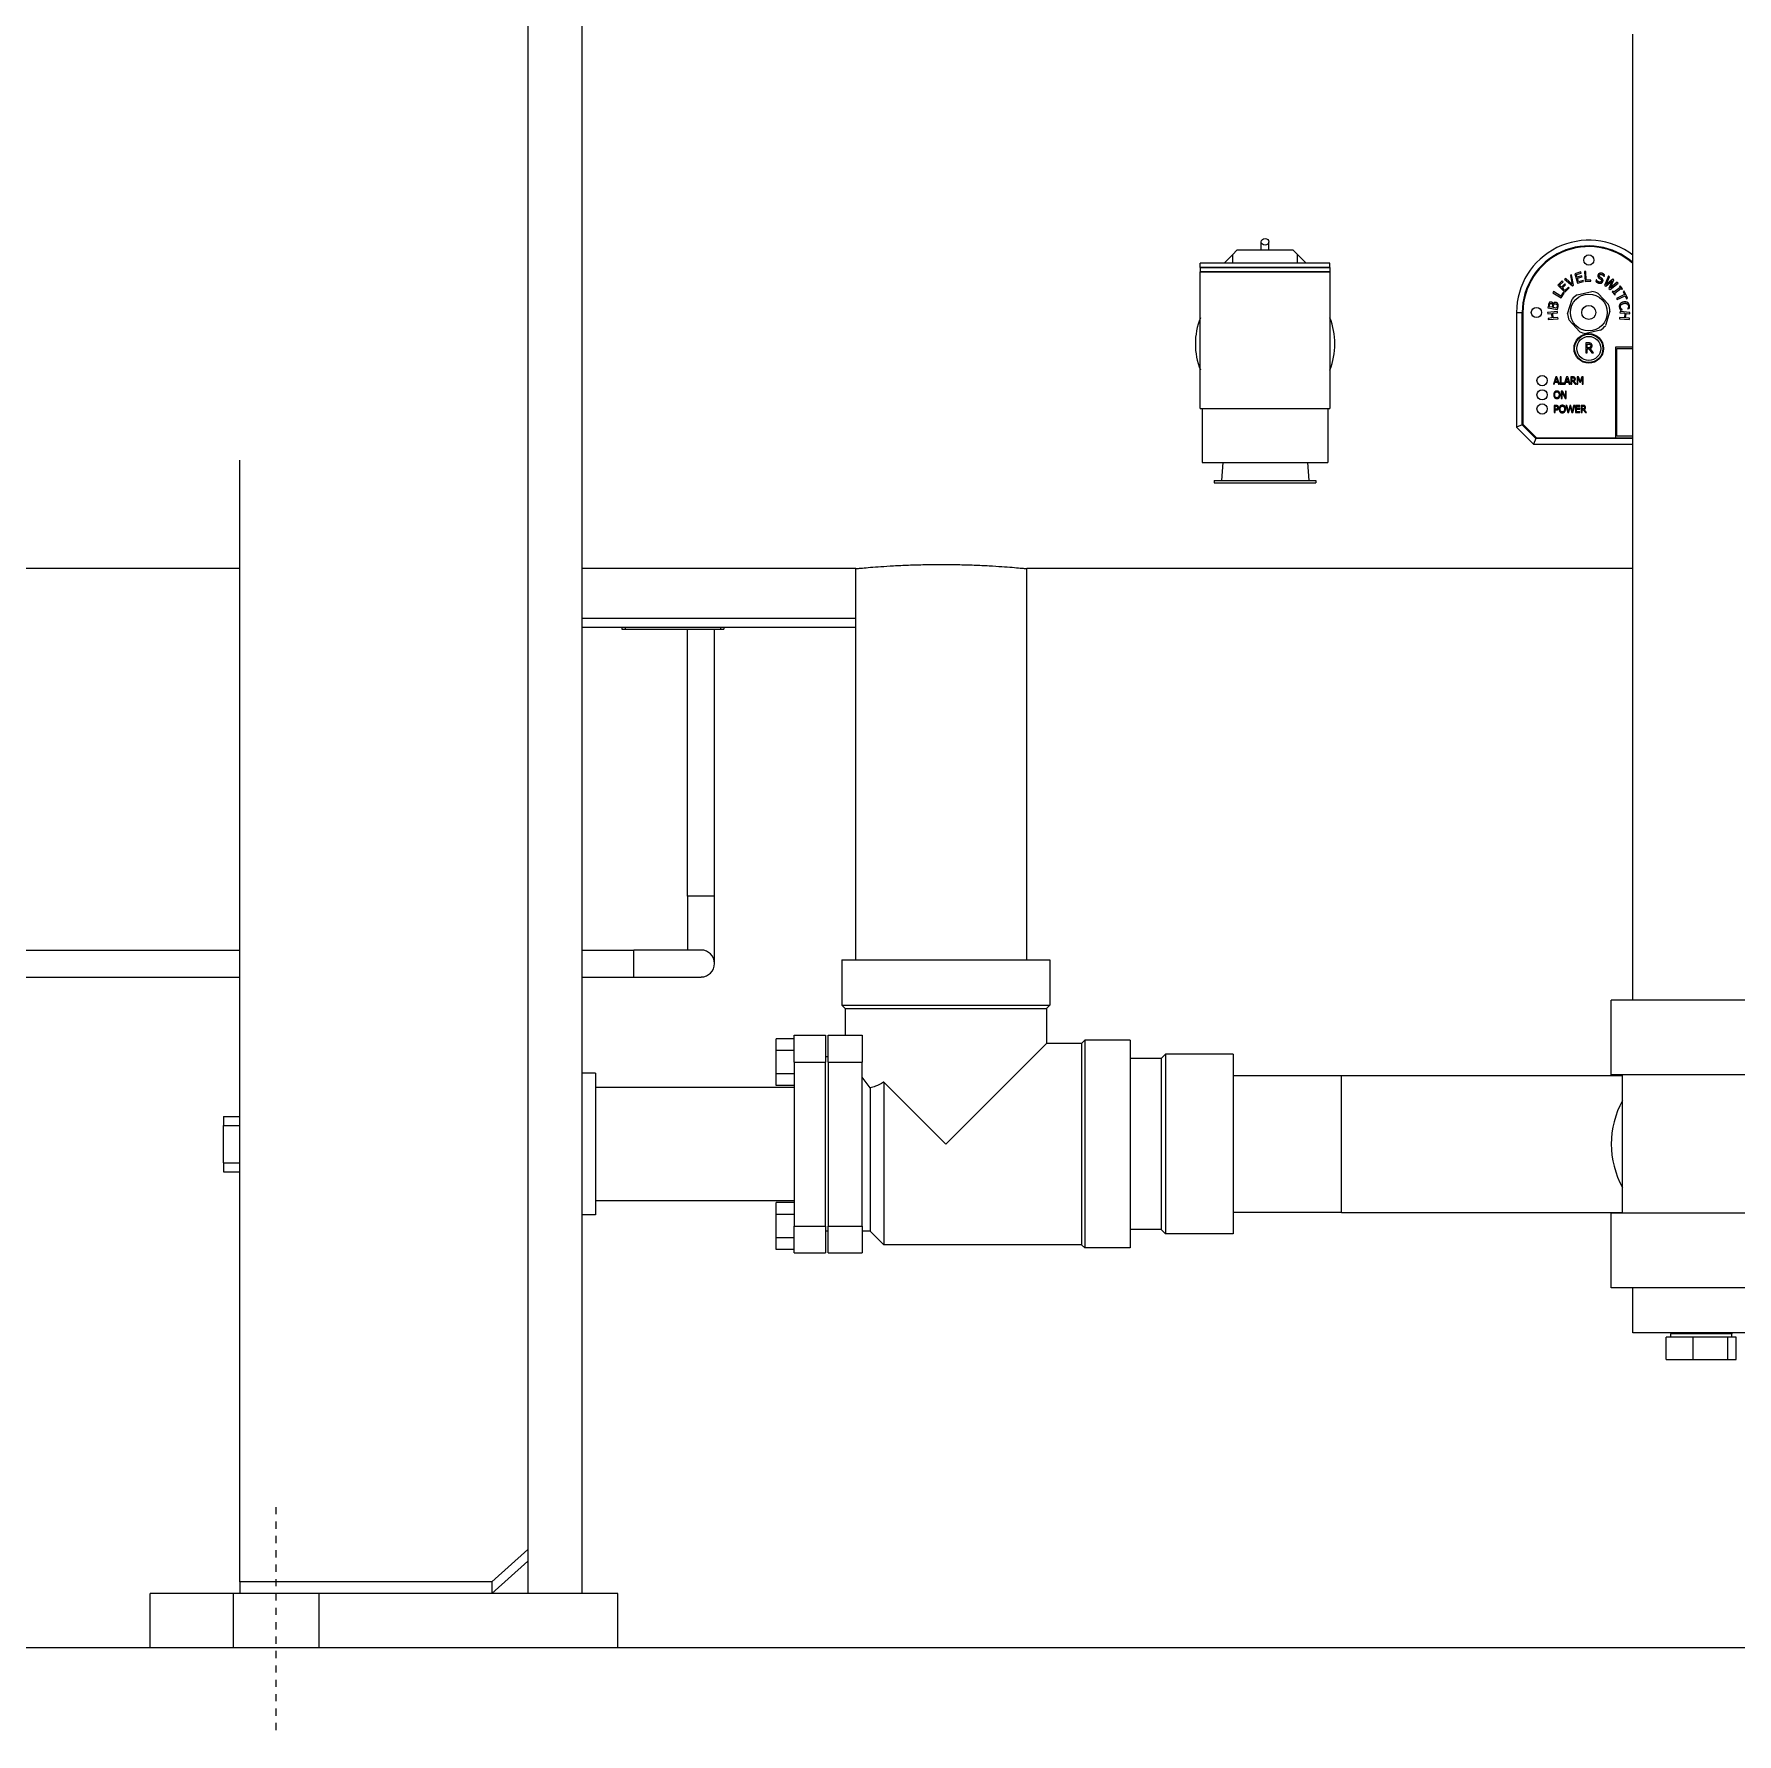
# Model space of a CAD drawing. Header units: inches. Extents: x -883 to 808, y -248 to 1051.
# Drawn here: x 266.27 to 289.94, y -177.88 to -154.24 of the extents above; entities that cross this region are included whole.
import ezdxf

# ---------------------------------------------------------------- set-up
doc = ezdxf.new("R2010")
doc.units = ezdxf.units.IN
doc.header["$MEASUREMENT"] = 0
doc.linetypes.add('CHAIN', pattern=[0.7087, 0.4724, -0.0591, 0.1181, -0.0591])
doc.layers.get('0').update_dxf_attribs({"linetype": 'CONTINUOUS'})
doc.layers.add('EQUIPMENT - COMPRESSORS', color=41, linetype='CONTINUOUS')
doc.layers.add('TEXT', color=7, linetype='CONTINUOUS')

# ---------------------------------------------------------------- blocks, each defined once
blk = doc.blocks.new('A$Ce5854fb8')
for p, q in [((44.23, 41.077), (44.23, 1.952)), ((44.23, 41.077), (44.23, 1.952)), ((44.98, 41.077), (44.98, 1.952)), ((44.98, 41.077), (44.98, 1.952)), ((59.592, 10.202), (59.592, 23.635)), ((54.029, 20.569), (54.089, 20.629)), ((54.869, 20.629), (54.089, 20.629)), ((54.427, 20.629), (54.427, 20.747)), ((54.532, 20.629), (54.532, 20.747)), ((54.929, 20.569), (54.869, 20.629)), ((55.379, 20.449), (53.579, 20.449)), ((53.579, 20.389), (53.579, 20.449)), ((55.379, 20.389), (53.579, 20.389)), ((53.579, 20.389), (53.579, 20.327)), ((53.579, 20.389), (55.379, 20.389)), ((53.909, 20.449), (54.029, 20.569)), ((54.029, 20.449), (54.029, 20.569)), ((54.929, 20.449), (54.929, 20.569)), ((55.049, 20.449), (54.929, 20.569)), ((55.379, 20.389), (55.379, 20.449)), ((55.379, 20.389), (55.379, 20.327)), ((53.579, 18.427), (53.579, 20.327)), ((55.379, 20.327), (53.579, 20.327)), ((53.579, 20.327), (55.379, 20.327)), ((55.379, 20.327), (55.379, 18.427)), ((58.611, 20.203), (58.549, 20.142)), ((58.549, 20.142), (58.646, 20.044)), ((58.574, 20.143), (58.622, 20.191)), ((58.601, 20.117), (58.574, 20.143)), ((58.645, 20.161), (58.601, 20.117)), ((58.622, 20.191), (58.611, 20.203)), ((58.612, 20.105), (58.657, 20.15)), ((58.659, 20.238), (58.642, 20.228)), ((58.642, 20.228), (58.752, 20.133)), ((58.657, 20.15), (58.645, 20.161)), ((58.749, 20.159), (58.659, 20.238)), ((58.741, 20.286), (58.725, 20.277)), ((58.725, 20.277), (58.749, 20.159)), ((58.769, 20.143), (58.741, 20.286)), ((58.752, 20.133), (58.769, 20.143)), ((58.87, 20.327), (58.787, 20.303)), ((58.787, 20.303), (58.824, 20.171)), ((58.809, 20.293), (58.875, 20.311)), ((58.819, 20.256), (58.809, 20.293)), ((58.88, 20.273), (58.819, 20.256)), ((58.824, 20.241), (58.885, 20.258)), ((58.838, 20.191), (58.824, 20.241)), ((58.824, 20.171), (58.907, 20.194)), ((58.903, 20.21), (58.838, 20.191)), ((58.875, 20.311), (58.87, 20.327)), ((58.885, 20.258), (58.88, 20.273)), ((58.907, 20.194), (58.903, 20.21)), ((58.94, 20.334), (58.921, 20.333)), ((58.921, 20.333), (58.927, 20.196)), ((58.927, 20.196), (59.007, 20.199)), ((58.945, 20.213), (58.94, 20.334)), ((59.006, 20.215), (58.945, 20.213)), ((59.007, 20.199), (59.006, 20.215)), ((59.083, 20.219), (59.076, 20.197)), ((59.085, 20.219), (59.083, 20.219)), ((59.191, 20.266), (59.192, 20.265)), ((59.192, 20.265), (59.199, 20.286)), ((59.253, 20.272), (59.199, 20.141)), ((59.199, 20.141), (59.215, 20.128)), ((59.215, 20.128), (59.306, 20.204)), ((59.222, 20.153), (59.268, 20.261)), ((59.312, 20.228), (59.222, 20.153)), ((59.268, 20.261), (59.253, 20.272)), ((59.306, 20.204), (59.26, 20.096)), ((59.276, 20.083), (59.386, 20.173)), ((59.281, 20.108), (59.327, 20.217)), ((59.372, 20.184), (59.281, 20.108)), ((59.327, 20.217), (59.312, 20.228)), ((59.386, 20.173), (59.372, 20.184)), ((59.415, 20.134), (59.404, 20.125)), ((59.404, 20.125), (59.415, 20.111)), ((59.448, 20.091), (59.415, 20.134)), ((58.487, 20.055), (58.478, 20.039)), ((58.478, 20.039), (58.595, 19.966)), ((58.483, 19.884), (58.483, 19.884)), ((58.59, 19.99), (58.487, 20.055)), ((58.623, 20.042), (58.59, 19.99)), ((58.595, 19.966), (58.637, 20.034)), ((58.648, 20.069), (58.612, 20.105)), ((58.637, 20.034), (58.623, 20.042)), ((58.646, 20.044), (58.708, 20.105)), ((58.696, 20.117), (58.648, 20.069)), ((58.685, 19.746), (58.748, 19.948)), ((58.708, 20.105), (58.696, 20.117)), ((58.816, 20.01), (59.023, 20.056)), ((59.111, 20.029), (59.254, 19.873)), ((59.26, 20.096), (59.276, 20.083)), ((59.317, 20.058), (59.306, 20.05)), ((59.306, 20.05), (59.339, 20.007)), ((59.328, 20.044), (59.317, 20.058)), ((59.415, 20.111), (59.328, 20.044)), ((59.339, 20.03), (59.426, 20.097)), ((59.35, 20.016), (59.339, 20.03)), ((59.339, 20.007), (59.35, 20.016)), ((59.475, 20.013), (59.366, 19.96)), ((59.366, 19.96), (59.374, 19.944)), ((59.374, 19.944), (59.483, 19.996)), ((59.426, 20.097), (59.437, 20.083)), ((59.437, 20.083), (59.448, 20.091)), ((59.47, 20.061), (59.455, 20.054)), ((59.455, 20.054), (59.475, 20.013)), ((59.518, 19.961), (59.47, 20.061)), ((59.483, 19.996), (59.503, 19.954)), ((59.503, 19.954), (59.518, 19.961)), ((57.975, 19.764), (57.975, 18.17)), ((57.975, 19.764), (58.054, 19.764)), ((58.054, 18.203), (58.054, 19.764)), ((58.064, 19.764), (58.064, 18.211)), ((58.543, 19.776), (58.406, 19.764)), ((58.406, 19.764), (58.408, 19.745)), ((58.408, 19.745), (58.462, 19.75)), ((58.417, 19.865), (58.411, 19.829)), ((58.411, 19.829), (58.546, 19.803)), ((58.467, 19.687), (58.413, 19.682)), ((58.413, 19.682), (58.415, 19.664)), ((58.415, 19.664), (58.552, 19.676)), ((58.429, 19.844), (58.433, 19.861)), ((58.469, 19.836), (58.429, 19.844)), ((58.462, 19.75), (58.467, 19.687)), ((58.473, 19.857), (58.469, 19.836)), ((58.478, 19.752), (58.545, 19.758)), ((58.484, 19.688), (58.478, 19.752)), ((58.484, 19.834), (58.488, 19.854)), ((58.534, 19.824), (58.484, 19.834)), ((58.551, 19.694), (58.484, 19.688)), ((58.537, 19.839), (58.534, 19.824)), ((58.545, 19.758), (58.543, 19.776)), ((58.546, 19.803), (58.553, 19.842)), ((58.552, 19.676), (58.551, 19.694)), ((58.848, 19.5), (58.705, 19.656)), ((59.274, 19.783), (59.21, 19.581)), ((59.408, 19.695), (59.406, 19.677)), ((59.406, 19.677), (59.544, 19.664)), ((59.475, 19.689), (59.408, 19.695)), ((59.415, 19.776), (59.413, 19.758)), ((59.413, 19.758), (59.481, 19.752)), ((59.552, 19.764), (59.415, 19.776)), ((59.424, 19.795), (59.445, 19.799)), ((59.445, 19.799), (59.445, 19.8)), ((59.481, 19.752), (59.475, 19.689)), ((59.491, 19.687), (59.497, 19.751)), ((59.545, 19.683), (59.491, 19.687)), ((59.497, 19.751), (59.551, 19.746)), ((59.519, 19.813), (59.541, 19.817)), ((59.519, 19.815), (59.519, 19.813)), ((59.544, 19.664), (59.545, 19.683)), ((59.551, 19.746), (59.552, 19.764)), ((59.143, 19.518), (58.936, 19.472)), ((58.939, 19.34), (58.939, 19.202)), ((58.975, 19.34), (58.939, 19.34)), ((58.939, 19.202), (58.957, 19.202)), ((58.957, 19.272), (58.957, 19.324)), ((58.957, 19.324), (58.976, 19.324)), ((58.973, 19.272), (58.957, 19.272)), ((58.957, 19.257), (58.978, 19.257)), ((58.957, 19.202), (58.957, 19.257)), ((58.978, 19.257), (59.022, 19.202)), ((59.046, 19.202), (58.997, 19.262)), ((59.022, 19.202), (59.046, 19.202)), ((59.351, 19.282), (59.351, 18.022)), ((59.592, 19.282), (59.351, 19.282)), ((59.371, 19.262), (59.592, 19.262)), ((59.371, 18.042), (59.371, 19.262)), ((58.52, 18.867), (58.487, 18.767)), ((58.487, 18.767), (58.5, 18.767)), ((58.5, 18.767), (58.509, 18.795)), ((58.509, 18.795), (58.547, 18.795)), ((58.513, 18.806), (58.528, 18.853)), ((58.544, 18.806), (58.513, 18.806)), ((58.537, 18.867), (58.52, 18.867)), ((58.528, 18.853), (58.544, 18.806)), ((58.57, 18.767), (58.537, 18.867)), ((58.547, 18.795), (58.556, 18.767)), ((58.556, 18.767), (58.57, 18.767)), ((58.593, 18.867), (58.58, 18.867)), ((58.58, 18.867), (58.58, 18.767)), ((58.58, 18.767), (58.651, 18.767)), ((58.593, 18.779), (58.593, 18.867)), ((58.638, 18.779), (58.593, 18.779)), ((58.671, 18.867), (58.638, 18.768)), ((58.638, 18.768), (58.638, 18.779)), ((58.651, 18.767), (58.66, 18.795)), ((58.66, 18.795), (58.698, 18.795)), ((58.664, 18.806), (58.679, 18.853)), ((58.694, 18.806), (58.664, 18.806)), ((58.687, 18.867), (58.671, 18.867)), ((58.679, 18.853), (58.694, 18.806)), ((58.721, 18.767), (58.687, 18.867)), ((58.698, 18.795), (58.707, 18.767)), ((58.707, 18.767), (58.721, 18.767)), ((58.731, 18.867), (58.731, 18.767)), ((58.756, 18.867), (58.731, 18.867)), ((58.731, 18.767), (58.744, 18.767)), ((58.744, 18.818), (58.744, 18.856)), ((58.744, 18.856), (58.757, 18.856)), ((58.756, 18.818), (58.744, 18.818)), ((58.744, 18.807), (58.759, 18.807)), ((58.744, 18.767), (58.744, 18.807)), ((58.759, 18.807), (58.791, 18.767)), ((58.808, 18.767), (58.772, 18.811)), ((58.791, 18.767), (58.808, 18.767)), ((58.816, 18.867), (58.816, 18.767)), ((58.834, 18.867), (58.816, 18.867)), ((58.816, 18.767), (58.828, 18.767)), ((58.828, 18.853), (58.854, 18.795)), ((58.828, 18.767), (58.828, 18.853)), ((58.859, 18.811), (58.834, 18.867)), ((58.854, 18.795), (58.862, 18.795)), ((58.883, 18.867), (58.859, 18.811)), ((58.862, 18.795), (58.888, 18.853)), ((58.902, 18.867), (58.883, 18.867)), ((58.888, 18.853), (58.888, 18.767)), ((58.888, 18.767), (58.902, 18.767)), ((58.902, 18.767), (58.902, 18.867)), ((58.497, 18.471), (58.497, 18.371)), ((58.522, 18.471), (58.497, 18.471)), ((58.595, 18.669), (58.595, 18.569)), ((58.614, 18.669), (58.595, 18.669)), ((58.595, 18.569), (58.607, 18.569)), ((58.607, 18.655), (58.651, 18.569)), ((58.607, 18.569), (58.607, 18.655)), ((58.654, 18.59), (58.614, 18.669)), ((58.651, 18.569), (58.666, 18.569)), ((58.654, 18.669), (58.654, 18.59)), ((58.666, 18.669), (58.654, 18.669)), ((58.662, 18.471), (58.688, 18.371)), ((58.676, 18.471), (58.662, 18.471)), ((58.666, 18.569), (58.666, 18.669)), ((58.696, 18.388), (58.676, 18.471)), ((58.716, 18.471), (58.696, 18.388)), ((58.729, 18.471), (58.716, 18.471)), ((58.749, 18.387), (58.729, 18.471)), ((58.769, 18.471), (58.749, 18.387)), ((58.757, 18.371), (58.783, 18.471)), ((58.783, 18.471), (58.769, 18.471)), ((58.857, 18.471), (58.794, 18.471)), ((58.794, 18.471), (58.794, 18.371)), ((58.857, 18.459), (58.857, 18.471)), ((58.872, 18.471), (58.872, 18.371)), ((58.897, 18.471), (58.872, 18.471)), ((53.579, 18.427), (55.379, 18.427)), ((53.604, 18.427), (53.604, 17.677)), ((55.354, 18.427), (55.354, 17.677)), ((58.497, 18.371), (58.511, 18.371)), ((58.511, 18.42), (58.511, 18.46)), ((58.511, 18.46), (58.522, 18.46)), ((58.52, 18.42), (58.511, 18.42)), ((58.511, 18.409), (58.522, 18.409)), ((58.511, 18.371), (58.511, 18.409)), ((58.688, 18.371), (58.702, 18.371)), ((58.702, 18.371), (58.722, 18.454)), ((58.722, 18.454), (58.743, 18.371)), ((58.743, 18.371), (58.757, 18.371)), ((58.794, 18.371), (58.857, 18.371)), ((58.808, 18.459), (58.857, 18.459)), ((58.808, 18.432), (58.808, 18.459)), ((58.854, 18.432), (58.808, 18.432)), ((58.808, 18.42), (58.854, 18.42)), ((58.808, 18.383), (58.808, 18.42)), ((58.857, 18.383), (58.808, 18.383)), ((58.854, 18.42), (58.854, 18.432)), ((58.857, 18.371), (58.857, 18.383)), ((58.872, 18.371), (58.885, 18.371)), ((58.885, 18.422), (58.885, 18.46)), ((58.885, 18.46), (58.898, 18.46)), ((58.897, 18.422), (58.885, 18.422)), ((58.885, 18.411), (58.9, 18.411)), ((58.885, 18.371), (58.885, 18.411)), ((58.9, 18.411), (58.932, 18.371)), ((58.949, 18.371), (58.913, 18.415)), ((58.932, 18.371), (58.949, 18.371)), ((58.054, 18.203), (57.975, 18.17)), ((57.975, 18.17), (58.212, 17.934)), ((58.244, 18.012), (58.054, 18.203)), ((58.253, 18.022), (58.064, 18.211)), ((58.244, 18.012), (58.212, 17.934)), ((59.592, 18.012), (58.244, 18.012)), ((58.253, 18.022), (59.351, 18.022)), ((59.351, 18.022), (59.592, 18.022)), ((59.592, 18.042), (59.371, 18.042)), ((58.212, 17.934), (59.592, 17.934)), ((40.23, 2.113), (40.23, 17.712)), ((40.23, 2.113), (40.23, 17.712)), ((53.604, 17.677), (55.354, 17.677)), ((53.892, 17.677), (53.872, 17.427)), ((55.067, 17.677), (55.087, 17.427)), ((53.774, 17.427), (55.184, 17.427)), ((53.774, 17.427), (53.774, 17.395)), ((53.774, 17.395), (55.184, 17.395)), ((55.184, 17.427), (55.184, 17.395)), ((40.23, 16.202), (19.542, 16.202)), ((40.23, 16.202), (19.542, 16.202)), ((40.23, 16.202), (19.542, 16.202)), ((48.792, 16.202), (44.98, 16.202)), ((48.792, 16.202), (44.98, 16.202)), ((48.792, 16.202), (44.98, 16.202)), ((48.792, 10.762), (48.792, 16.202)), ((51.167, 10.762), (51.167, 16.202)), ((59.592, 16.202), (51.167, 16.202)), ((59.592, 16.202), (51.167, 16.202)), ((51.167, 10.762), (51.167, 16.202)), ((59.592, 16.202), (51.167, 16.202)), ((44.98, 15.512), (48.792, 15.512)), ((44.98, 15.387), (48.792, 15.387)), ((45.538, 15.387), (45.538, 15.361)), ((45.584, 15.387), (45.584, 15.361)), ((46.91, 15.387), (46.91, 15.361)), ((46.955, 15.387), (46.955, 15.361)), ((45.538, 15.361), (45.584, 15.361)), ((45.584, 15.361), (46.91, 15.361)), ((46.453, 11.649), (46.453, 15.361)), ((46.828, 11.649), (46.828, 15.361)), ((46.91, 15.361), (46.955, 15.361)), ((46.828, 11.649), (46.453, 11.649)), ((46.453, 11.649), (46.453, 10.899)), ((46.828, 10.712), (46.828, 11.649)), ((20.299, 10.899), (40.23, 10.899)), ((44.98, 10.899), (45.703, 10.899)), ((45.703, 10.524), (45.703, 10.899)), ((46.64, 10.899), (45.703, 10.899)), ((48.597, 10.762), (51.487, 10.762)), ((48.597, 10.762), (48.597, 10.132)), ((51.487, 10.762), (51.487, 10.132)), ((20.299, 10.524), (40.23, 10.524)), ((44.98, 10.524), (45.703, 10.524)), ((45.703, 10.524), (46.64, 10.524)), ((61.792, 10.202), (59.292, 10.202)), ((59.292, 9.163), (59.292, 10.202)), ((48.597, 10.132), (51.487, 10.132)), ((48.642, 10.087), (48.597, 10.132)), ((48.642, 10.087), (51.442, 10.087)), ((48.642, 10.087), (48.642, 9.717)), ((51.442, 10.087), (51.487, 10.132)), ((51.442, 10.087), (51.442, 9.602)), ((47.934, 9.717), (48.367, 9.717)), ((47.934, 9.342), (47.934, 9.717)), ((48.367, 9.717), (48.367, 9.342)), ((48.406, 9.717), (48.878, 9.717)), ((48.406, 9.342), (48.406, 9.717)), ((48.878, 9.717), (48.878, 9.342)), ((47.934, 9.667), (47.684, 9.667)), ((47.684, 9.504), (47.684, 9.667)), ((47.934, 9.504), (47.684, 9.504)), ((47.684, 9.18), (47.684, 9.504)), ((50.042, 8.202), (51.442, 9.602)), ((51.927, 9.602), (51.442, 9.602)), ((51.927, 9.602), (51.972, 9.647)), ((51.927, 9.602), (51.927, 6.802)), ((51.972, 9.647), (51.972, 6.757)), ((52.602, 9.647), (51.972, 9.647)), ((52.602, 9.647), (52.602, 6.757)), ((47.934, 9.342), (48.367, 9.342)), ((47.934, 9.342), (47.934, 7.062)), ((48.406, 9.414), (48.367, 9.414)), ((48.367, 7.062), (48.367, 9.342)), ((48.406, 9.342), (48.878, 9.342)), ((48.406, 9.342), (48.406, 7.062)), ((48.878, 7.062), (48.878, 9.342)), ((53.035, 9.389), (52.602, 9.389)), ((53.035, 9.389), (53.097, 9.452)), ((53.035, 9.389), (53.035, 7.014)), ((53.097, 9.452), (53.097, 6.952)), ((54.035, 9.452), (53.097, 9.452)), ((54.035, 9.452), (54.035, 6.952)), ((45.174, 9.187), (44.98, 9.187)), ((45.174, 9.187), (45.174, 7.217)), ((47.934, 9.18), (47.684, 9.18)), ((47.684, 9.017), (47.684, 9.18)), ((47.934, 9.017), (47.684, 9.017)), ((49.18, 9.064), (50.042, 8.202)), ((49.18, 9.064), (49.18, 6.802)), ((55.542, 9.152), (54.035, 9.152)), ((55.542, 7.252), (55.542, 9.152)), ((59.448, 9.152), (55.542, 9.152)), ((61.792, 9.163), (59.292, 9.163)), ((59.448, 7.241), (59.448, 9.163)), ((47.934, 8.99), (45.174, 8.99)), ((48.992, 8.984), (48.992, 6.99)), ((40.002, 8.587), (40.002, 8.462)), ((40.002, 8.587), (40.23, 8.587)), ((40.002, 8.462), (40.23, 8.462)), ((40.002, 7.942), (40.002, 8.462)), ((40.002, 7.942), (40.002, 7.817)), ((40.002, 7.942), (40.23, 7.942)), ((40.002, 7.817), (40.23, 7.817)), ((47.934, 7.414), (45.174, 7.414)), ((47.934, 7.387), (47.684, 7.387)), ((47.684, 7.224), (47.684, 7.387)), ((45.174, 7.217), (44.98, 7.217)), ((47.934, 7.224), (47.684, 7.224)), ((47.684, 6.9), (47.684, 7.224)), ((55.542, 7.252), (54.035, 7.252)), ((55.542, 7.252), (59.448, 7.252)), ((61.792, 7.241), (59.292, 7.241)), ((59.292, 6.202), (59.292, 7.241)), ((47.934, 6.9), (47.684, 6.9)), ((47.684, 6.737), (47.684, 6.9)), ((47.934, 7.062), (48.367, 7.062)), ((47.934, 6.687), (47.934, 7.062)), ((48.367, 7.062), (48.367, 6.687)), ((48.406, 6.99), (48.367, 6.99)), ((48.406, 7.062), (48.878, 7.062)), ((48.406, 6.687), (48.406, 7.062)), ((48.878, 7.062), (48.878, 6.687)), ((48.992, 6.99), (48.878, 6.99)), ((48.992, 6.99), (49.18, 6.802)), ((53.035, 7.014), (52.602, 7.014)), ((53.035, 7.014), (53.097, 6.952)), ((54.035, 6.952), (53.097, 6.952)), ((47.934, 6.737), (47.684, 6.737)), ((47.934, 6.687), (48.367, 6.687)), ((48.406, 6.687), (48.878, 6.687)), ((51.927, 6.802), (49.18, 6.802)), ((51.927, 6.802), (51.972, 6.757)), ((52.602, 6.757), (51.972, 6.757)), ((61.792, 6.202), (59.292, 6.202)), ((59.592, 5.577), (59.592, 6.202)), ((61.492, 5.577), (59.592, 5.577)), ((60.428, 5.517), (60.056, 5.517)), ((60.056, 5.207), (60.056, 5.517)), ((60.119, 5.577), (60.118, 5.561)), ((60.966, 5.561), (60.118, 5.561)), ((60.118, 5.517), (60.118, 5.561)), ((60.428, 5.207), (60.428, 5.517)), ((60.914, 5.517), (60.428, 5.517)), ((60.914, 5.207), (60.914, 5.517)), ((61.028, 5.517), (60.914, 5.517)), ((60.966, 5.577), (60.966, 5.561)), ((60.966, 5.517), (60.966, 5.561)), ((61.028, 5.207), (61.028, 5.517)), ((60.056, 5.207), (60.428, 5.207)), ((60.428, 5.207), (60.914, 5.207)), ((60.914, 5.207), (61.028, 5.207)), ((44.23, 2.565), (43.73, 2.113)), ((44.23, 2.565), (43.73, 2.113)), ((44.23, 2.403), (43.73, 1.952)), ((44.23, 2.403), (43.73, 1.952)), ((45.48, 1.952), (38.98, 1.952)), ((38.98, 1.202), (38.98, 1.952)), ((45.48, 1.952), (38.98, 1.952)), ((38.98, 1.202), (38.98, 1.952)), ((40.23, 2.113), (40.23, 1.952)), ((43.73, 2.113), (40.23, 2.113)), ((40.23, 2.113), (40.23, 1.952)), ((43.73, 2.113), (40.23, 2.113)), ((43.73, 2.113), (43.73, 1.952)), ((43.73, 2.113), (43.73, 1.952)), ((45.48, 1.202), (45.48, 1.952)), ((45.48, 1.202), (45.48, 1.952)), ((38.98, 1.202), (45.48, 1.202)), ((38.98, 1.202), (45.48, 1.202))]:
    blk.add_line(p, q)
at = {"linetype": 'CHAIN', "ltscale": 0.182112}
blk.add_line((40.73, 3.154), (40.73, 0), dxfattribs=at)
blk.add_line((40.73, 3.154), (40.73, 0), dxfattribs=at)
at = {"ltscale": 0.148466}
for p, q in [((40.136, 1.952), (40.136, 1.202)), ((41.324, 1.952), (41.324, 1.202))]:
    blk.add_line(p, q, dxfattribs=at)
for centre, radius in [((58.979, 20.493), 0.0709), ((58.979, 19.764), 0.256), ((58.251, 19.764), 0.0709), ((58.979, 19.764), 0.0984), ((58.979, 19.264), 0.205), ((58.979, 19.264), 0.197), ((58.979, 19.264), 0.167), ((58.33, 18.816), 0.0709), ((58.33, 18.619), 0.0709), ((58.33, 18.422), 0.0709)]:
    blk.add_circle(centre, radius)
for centre, radius, start, end in [((58.979, 19.764), 1.004, 52.3674, 180), ((58.979, 19.764), 0.925, 48.5045, 180), ((58.979, 19.764), 0.915, 47.9572, 180), ((58.979, 19.764), 0.295, 123.5779, 141.4989), ((58.979, 19.764), 0.295, 63.5779, 81.4989), ((54.48, 19.327), 0.97, 158.1791, 201.8209), ((54.48, 19.327), 0.97, 158.1791, 201.8209), ((54.48, 19.327), 0.97, 338.0208, 21.9792), ((54.48, 19.327), 0.97, 338.0208, 21.9792), ((58.979, 19.764), 0.295, 183.5779, 201.4989), ((58.979, 19.764), 0.295, 3.5779, 21.4989), ((58.979, 19.764), 0.295, 243.5779, 261.4989), ((58.979, 19.764), 0.295, 303.5779, 321.4989), ((46.64, 10.712), 0.187, 270, 90), ((60.542, 8.202), 1.25, 151.0687, 208.9313)]:
    blk.add_arc(centre, radius, start, end)
blk.add_ellipse((54.479, 20.747), major_axis=(-0.0527, 0), ratio=0.866025)
for points in [[(59.076, 20.197), (59.083, 20.19), (59.101, 20.178), (59.116, 20.173)], [(59.119, 20.188), (59.109, 20.192), (59.09, 20.208), (59.085, 20.219)], [(59.106, 20.285), (59.104, 20.277), (59.104, 20.264), (59.107, 20.258)], [(59.163, 20.308), (59.144, 20.314), (59.112, 20.301), (59.106, 20.285)], [(59.107, 20.258), (59.11, 20.253), (59.119, 20.244), (59.125, 20.24)], [(59.116, 20.173), (59.127, 20.169), (59.145, 20.17), (59.154, 20.173)], [(59.156, 20.2), (59.152, 20.191), (59.134, 20.184), (59.119, 20.188)], [(59.135, 20.255), (59.128, 20.26), (59.122, 20.272), (59.125, 20.281)], [(59.125, 20.281), (59.128, 20.29), (59.147, 20.296), (59.159, 20.292)], [(59.125, 20.24), (59.132, 20.235), (59.141, 20.23), (59.146, 20.226)], [(59.16, 20.239), (59.155, 20.242), (59.14, 20.251), (59.135, 20.255)], [(59.146, 20.226), (59.154, 20.221), (59.158, 20.208), (59.156, 20.2)], [(59.154, 20.173), (59.161, 20.177), (59.172, 20.189), (59.175, 20.197)], [(59.159, 20.292), (59.17, 20.289), (59.186, 20.274), (59.191, 20.266)], [(59.175, 20.197), (59.179, 20.209), (59.172, 20.23), (59.16, 20.239)], [(59.199, 20.286), (59.192, 20.293), (59.174, 20.304), (59.163, 20.308)], [(58.429, 19.899), (58.425, 19.893), (58.42, 19.879), (58.417, 19.865)], [(58.457, 19.909), (58.449, 19.91), (58.435, 19.906), (58.429, 19.899)], [(58.433, 19.861), (58.434, 19.871), (58.437, 19.881), (58.441, 19.885)], [(58.441, 19.885), (58.443, 19.888), (58.451, 19.89), (58.456, 19.889)], [(58.456, 19.889), (58.462, 19.888), (58.47, 19.883), (58.472, 19.878)], [(58.483, 19.884), (58.48, 19.894), (58.467, 19.907), (58.457, 19.909)], [(58.522, 19.903), (58.509, 19.905), (58.489, 19.895), (58.483, 19.884)], [(58.496, 19.877), (58.5, 19.883), (58.511, 19.886), (58.519, 19.884)], [(58.519, 19.884), (58.526, 19.883), (58.534, 19.876), (58.537, 19.871)], [(58.55, 19.883), (58.546, 19.891), (58.532, 19.901), (58.522, 19.903)], [(59.463, 19.909), (59.446, 19.905), (59.421, 19.892), (59.414, 19.882)], [(59.428, 19.87), (59.434, 19.877), (59.452, 19.887), (59.466, 19.89)], [(59.517, 19.902), (59.507, 19.908), (59.48, 19.912), (59.463, 19.909)], [(59.466, 19.89), (59.479, 19.892), (59.501, 19.89), (59.509, 19.886)], [(59.509, 19.886), (59.517, 19.881), (59.527, 19.867), (59.529, 19.858)], [(59.544, 19.861), (59.542, 19.875), (59.528, 19.895), (59.517, 19.902)], [(58.472, 19.878), (58.474, 19.874), (58.474, 19.865), (58.473, 19.857)], [(58.488, 19.854), (58.49, 19.863), (58.493, 19.873), (58.496, 19.877)], [(58.537, 19.871), (58.539, 19.865), (58.539, 19.851), (58.537, 19.839)], [(58.553, 19.842), (58.556, 19.856), (58.554, 19.874), (58.55, 19.883)], [(59.414, 19.882), (59.406, 19.872), (59.402, 19.848), (59.404, 19.835)], [(59.404, 19.835), (59.406, 19.827), (59.41, 19.817), (59.413, 19.811)], [(59.413, 19.811), (59.416, 19.806), (59.421, 19.799), (59.424, 19.795)], [(59.42, 19.838), (59.418, 19.846), (59.422, 19.863), (59.428, 19.87)], [(59.432, 19.813), (59.428, 19.817), (59.421, 19.83), (59.42, 19.838)], [(59.445, 19.8), (59.443, 19.802), (59.435, 19.808), (59.432, 19.813)], [(59.527, 19.832), (59.526, 19.826), (59.521, 19.817), (59.519, 19.815)], [(59.529, 19.858), (59.531, 19.851), (59.529, 19.838), (59.527, 19.832)], [(59.541, 19.817), (59.543, 19.822), (59.545, 19.832), (59.546, 19.837)], [(59.546, 19.837), (59.546, 19.842), (59.546, 19.855), (59.544, 19.861)], [(58.998, 19.279), (58.994, 19.275), (58.981, 19.272), (58.973, 19.272)], [(59.01, 19.332), (59.002, 19.337), (58.986, 19.34), (58.975, 19.34)], [(58.976, 19.324), (58.983, 19.324), (58.994, 19.322), (58.997, 19.319)], [(58.997, 19.319), (59.002, 19.316), (59.006, 19.307), (59.006, 19.301)], [(58.997, 19.262), (59.01, 19.267), (59.025, 19.287), (59.025, 19.302)], [(59.006, 19.301), (59.006, 19.294), (59.002, 19.283), (58.998, 19.279)], [(59.025, 19.302), (59.025, 19.313), (59.017, 19.328), (59.01, 19.332)], [(58.782, 18.862), (58.777, 18.865), (58.765, 18.867), (58.756, 18.867)], [(58.774, 18.823), (58.771, 18.82), (58.761, 18.818), (58.756, 18.818)], [(58.757, 18.856), (58.763, 18.856), (58.77, 18.854), (58.773, 18.852)], [(58.772, 18.811), (58.782, 18.814), (58.793, 18.829), (58.793, 18.84)], [(58.773, 18.852), (58.776, 18.85), (58.779, 18.843), (58.779, 18.839)], [(58.779, 18.839), (58.779, 18.834), (58.777, 18.826), (58.774, 18.823)], [(58.793, 18.84), (58.793, 18.848), (58.787, 18.858), (58.782, 18.862)], [(58.504, 18.658), (58.498, 18.651), (58.492, 18.632), (58.492, 18.619)], [(58.492, 18.619), (58.492, 18.607), (58.498, 18.587), (58.504, 18.58)], [(58.536, 18.671), (58.526, 18.671), (58.509, 18.664), (58.504, 18.658)], [(58.504, 18.58), (58.509, 18.574), (58.526, 18.567), (58.536, 18.567)], [(58.505, 18.619), (58.505, 18.629), (58.51, 18.644), (58.514, 18.649)], [(58.536, 18.578), (58.522, 18.578), (58.505, 18.599), (58.505, 18.619)], [(58.514, 18.649), (58.518, 18.655), (58.529, 18.66), (58.536, 18.66)], [(58.549, 18.465), (58.544, 18.468), (58.531, 18.471), (58.522, 18.471)], [(58.568, 18.658), (58.562, 18.664), (58.546, 18.671), (58.536, 18.671)], [(58.536, 18.66), (58.543, 18.66), (58.554, 18.654), (58.558, 18.649)], [(58.566, 18.619), (58.566, 18.599), (58.55, 18.578), (58.536, 18.578)], [(58.536, 18.567), (58.546, 18.567), (58.562, 18.574), (58.568, 18.58)], [(58.561, 18.441), (58.561, 18.449), (58.554, 18.461), (58.549, 18.465)], [(58.558, 18.649), (58.562, 18.644), (58.566, 18.629), (58.566, 18.619)], [(58.58, 18.619), (58.58, 18.631), (58.574, 18.651), (58.568, 18.658)], [(58.568, 18.58), (58.574, 18.587), (58.58, 18.607), (58.58, 18.619)], [(58.612, 18.473), (58.602, 18.473), (58.585, 18.466), (58.579, 18.46)], [(58.644, 18.46), (58.638, 18.466), (58.622, 18.473), (58.612, 18.473)], [(58.923, 18.466), (58.918, 18.469), (58.906, 18.471), (58.897, 18.471)], [(58.934, 18.444), (58.934, 18.452), (58.928, 18.463), (58.923, 18.466)], [(58.541, 18.426), (58.538, 18.422), (58.528, 18.42), (58.52, 18.42)], [(58.522, 18.46), (58.528, 18.46), (58.536, 18.458), (58.539, 18.456)], [(58.522, 18.409), (58.533, 18.409), (58.547, 18.414), (58.552, 18.419)], [(58.539, 18.456), (58.543, 18.453), (58.547, 18.446), (58.547, 18.441)], [(58.547, 18.441), (58.547, 18.436), (58.544, 18.429), (58.541, 18.426)], [(58.552, 18.419), (58.556, 18.423), (58.561, 18.435), (58.561, 18.441)], [(58.579, 18.46), (58.574, 18.453), (58.567, 18.434), (58.567, 18.421)], [(58.567, 18.421), (58.567, 18.409), (58.574, 18.389), (58.579, 18.383)], [(58.579, 18.383), (58.585, 18.376), (58.602, 18.369), (58.612, 18.369)], [(58.581, 18.421), (58.581, 18.431), (58.586, 18.446), (58.59, 18.451)], [(58.612, 18.381), (58.598, 18.381), (58.581, 18.402), (58.581, 18.421)], [(58.59, 18.451), (58.594, 18.457), (58.605, 18.462), (58.612, 18.462)], [(58.612, 18.462), (58.619, 18.462), (58.63, 18.457), (58.634, 18.451)], [(58.642, 18.421), (58.642, 18.402), (58.626, 18.381), (58.612, 18.381)], [(58.612, 18.369), (58.621, 18.369), (58.638, 18.376), (58.644, 18.383)], [(58.634, 18.451), (58.638, 18.446), (58.642, 18.431), (58.642, 18.421)], [(58.656, 18.421), (58.656, 18.434), (58.65, 18.453), (58.644, 18.46)], [(58.644, 18.383), (58.65, 18.389), (58.656, 18.409), (58.656, 18.421)], [(58.915, 18.427), (58.911, 18.424), (58.902, 18.422), (58.897, 18.422)], [(58.898, 18.46), (58.904, 18.46), (58.911, 18.458), (58.914, 18.456)], [(58.913, 18.415), (58.923, 18.418), (58.934, 18.433), (58.934, 18.444)], [(58.914, 18.456), (58.917, 18.454), (58.92, 18.447), (58.92, 18.443)], [(58.92, 18.443), (58.92, 18.438), (58.918, 18.43), (58.915, 18.427)]]:
    blk.add_open_spline(points, degree=2)
for points, knots in [([(48.792, 16.202), (48.792, 16.202), (48.799, 16.203), (48.829, 16.206), (48.852, 16.208), (48.913, 16.213), (48.95, 16.217), (49.037, 16.224), (49.087, 16.228), (49.192, 16.235), (49.252, 16.239), (49.381, 16.246), (49.452, 16.249), (49.598, 16.255), (49.674, 16.257), (49.828, 16.26), (49.905, 16.261), (49.979, 16.261)], [13.643761, 13.643761, 13.643761, 13.643761, 14.21225, 14.21225, 14.78074, 14.78074, 15.349229, 15.349229, 15.917718, 15.917718, 16.486209, 16.486209, 17.0547, 17.0547, 17.623191, 17.623191, 18.191682, 18.191682, 18.191682, 18.191682]), ([(49.98, 16.261), (50.054, 16.261), (50.132, 16.26), (50.285, 16.257), (50.361, 16.255), (50.507, 16.249), (50.578, 16.246), (50.707, 16.239), (50.767, 16.235), (50.872, 16.228), (50.922, 16.224), (51.009, 16.217), (51.047, 16.213), (51.107, 16.208), (51.13, 16.206), (51.16, 16.203), (51.167, 16.202), (51.167, 16.202)], [0, 0, 0, 0, 0.568491, 0.568491, 1.136982, 1.136982, 1.705473, 1.705473, 2.273964, 2.273964, 2.842453, 2.842453, 3.410942, 3.410942, 3.979431, 3.979431, 4.54792, 4.54792, 4.54792, 4.54792]), ([(49.98, 16.261), (50.054, 16.261), (50.132, 16.26), (50.285, 16.257), (50.361, 16.255), (50.507, 16.249), (50.578, 16.246), (50.707, 16.239), (50.767, 16.235), (50.872, 16.228), (50.922, 16.224), (51.009, 16.217), (51.047, 16.213), (51.107, 16.208), (51.13, 16.206), (51.16, 16.203), (51.167, 16.202), (51.167, 16.202)], [0, 0, 0, 0, 0.568491, 0.568491, 1.136982, 1.136982, 1.705473, 1.705473, 2.273964, 2.273964, 2.842453, 2.842453, 3.410942, 3.410942, 3.979431, 3.979431, 4.54792, 4.54792, 4.54792, 4.54792]), ([(48.992, 8.984), (48.973, 9.01), (48.954, 9.035), (48.916, 9.084), (48.897, 9.109), (48.878, 9.132)], [12.4964595, 12.4964595, 12.4964595, 12.4964595, 12.7892237, 12.7892237, 13.0967503, 13.0967503, 13.0967503, 13.0967503]), ([(49.18, 9.064), (49.179, 9.063), (49.177, 9.062), (49.138, 9.038), (49.1, 9.019), (49.04, 8.996), (49.015, 8.989), (48.992, 8.984)], [3.2636937, 3.2636937, 3.2636937, 3.2636937, 3.2798246, 3.2798246, 3.691989, 3.691989, 3.9735077, 3.9735077, 3.9735077, 3.9735077])]:
    blk.add_open_spline(points, degree=3, knots=knots)

msp = doc.modelspace()

# ---------------------------------------------------------------- linework, layer by layer
at = {"layer": 'TEXT'}
msp.add_line((-757.14091, -176.67593), (707.13671, -176.67593), dxfattribs=at)

# ---------------------------------------------------------------- block references
at = {"layer": 'EQUIPMENT - COMPRESSORS'}
msp.add_blockref('A$Ce5854fb8', (228.90563, -177.87785), dxfattribs=at)

doc.saveas('drawing.dxf')
